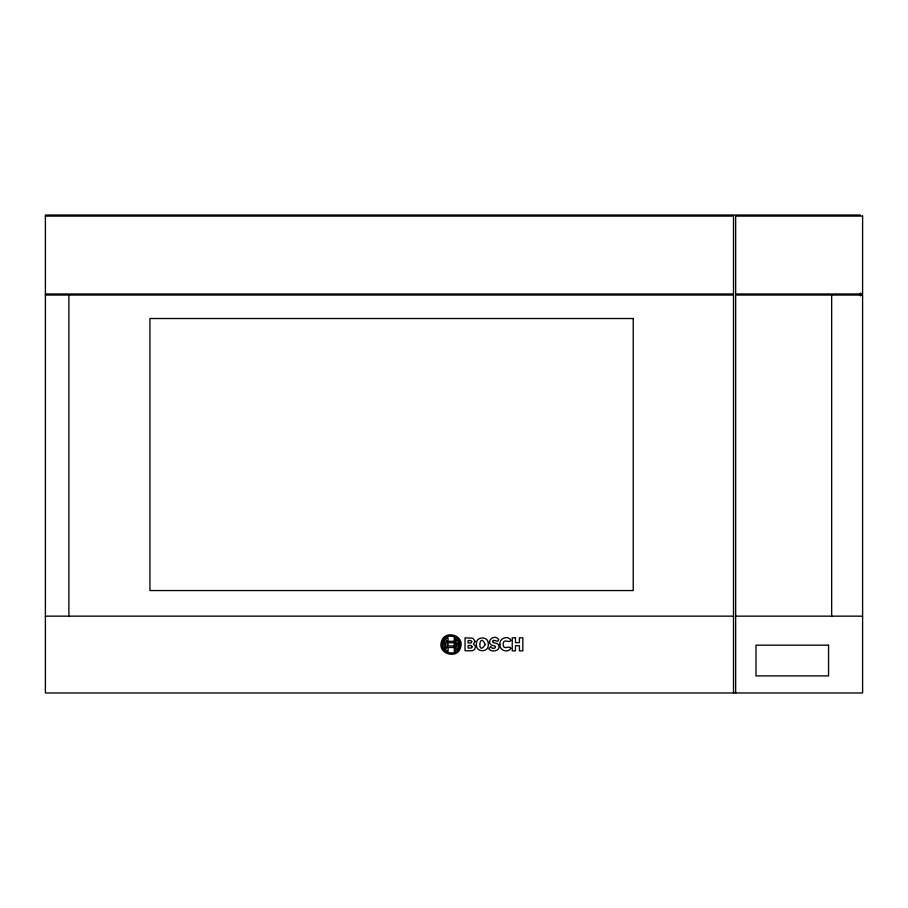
<?xml version="1.0" encoding="UTF-8"?>
<svg xmlns="http://www.w3.org/2000/svg" width="908" height="908" viewBox="0 0 908 908"><rect width="100%" height="100%" fill="white"/><g stroke="black" fill="none" stroke-linecap="round" stroke-linejoin="round"><path stroke-width="1.36" d="M860.466 215.026L45.4 215.026L45.4 692.974L862.6 692.974L862.6 295.043L735.65 295.043L735.65 692.974M45.4 216.093L733.516 216.093L733.516 293.976L45.4 293.976M45.4 295.043L733.516 295.043L733.516 692.974M45.4 616.157L733.516 616.157M735.65 616.157L862.6 616.157M454.284 641.309L448.053 641.309L448.053 637.802C442.264 639.958 442.264 649.141 448.053 651.297L448.053 647.506L454.284 647.506M454.284 642.762L448.053 642.762L448.053 645.928L454.284 645.928M860.466 293.034L860.466 295.872M831.66 295.043L831.66 616.157M68.872 295.043L68.872 616.157M492.579 641.4C492.999 643.954 496.982 642.353 498.242 644.487C501.92 650.162 492.091 653.385 488.799 648.811L490.842 646.553C492.613 650.9 498.515 646.36 493.77 645.747C484.032 644.158 493.35 632.615 498.719 639.47C497.924 643.829 493.839 638.142 492.579 641.4M471.763 641.74L471.048 642.977L468.051 642.977L468.051 640.549L470.866 640.549L471.763 641.74M485.201 644.544C477.267 657.471 478.925 630.561 485.201 644.544M476.416 644.34C475.508 652.818 489.242 652.852 488.266 644.34C489.208 635.838 475.474 635.85 476.416 644.34M499.933 644.374C499.128 650.31 507.901 653.601 510.932 648.244C508.855 644.85 503.373 651.081 503.089 644.067C503.531 637.836 509.002 643.738 510.932 640.299C508.026 634.817 498.946 638.483 499.933 644.374M472.16 646.768L471.377 648.04L468.142 648.04L468.142 645.52L471.309 645.52L472.16 646.768M475.088 641.389L473.42 644.09L475.576 646.496L474.6 649.526L472.217 650.764L465.044 650.775L465.044 637.87L472.773 638.165L475.088 641.389M445.124 643.556C445.442 651.15 448.041 649.379 446.77 640.367L445.124 643.556M457.303 644.498L455.566 648.732L455.566 640.367L457.303 644.498M458.71 644.703L457.643 648.391L454.284 651.297L454.284 637.802L457.791 640.98L458.71 644.703M441.39 641.967C437.531 654.237 457.893 659.685 460.674 647.132C464.544 634.862 444.182 629.414 441.39 641.967M442.684 642.308C439.336 652.943 456.974 657.664 459.391 646.791C462.739 636.156 445.102 631.435 442.684 642.308M862.6 216.093L735.65 216.093L735.65 293.976L862.6 293.976L862.6 216.093M633.228 318.515L149.945 318.515L149.945 590.552L633.228 590.552L633.228 318.515M515.517 637.825L512.237 637.825L512.237 650.843L515.449 650.843L515.449 645.736L519.444 645.736L519.444 650.843L522.849 650.843L522.849 637.825L519.41 637.825L519.41 642.648L515.517 642.648L515.517 637.825M828.55 645.179L756.001 645.179L756.001 675.904L828.55 675.904L828.55 645.179"/></g></svg>
